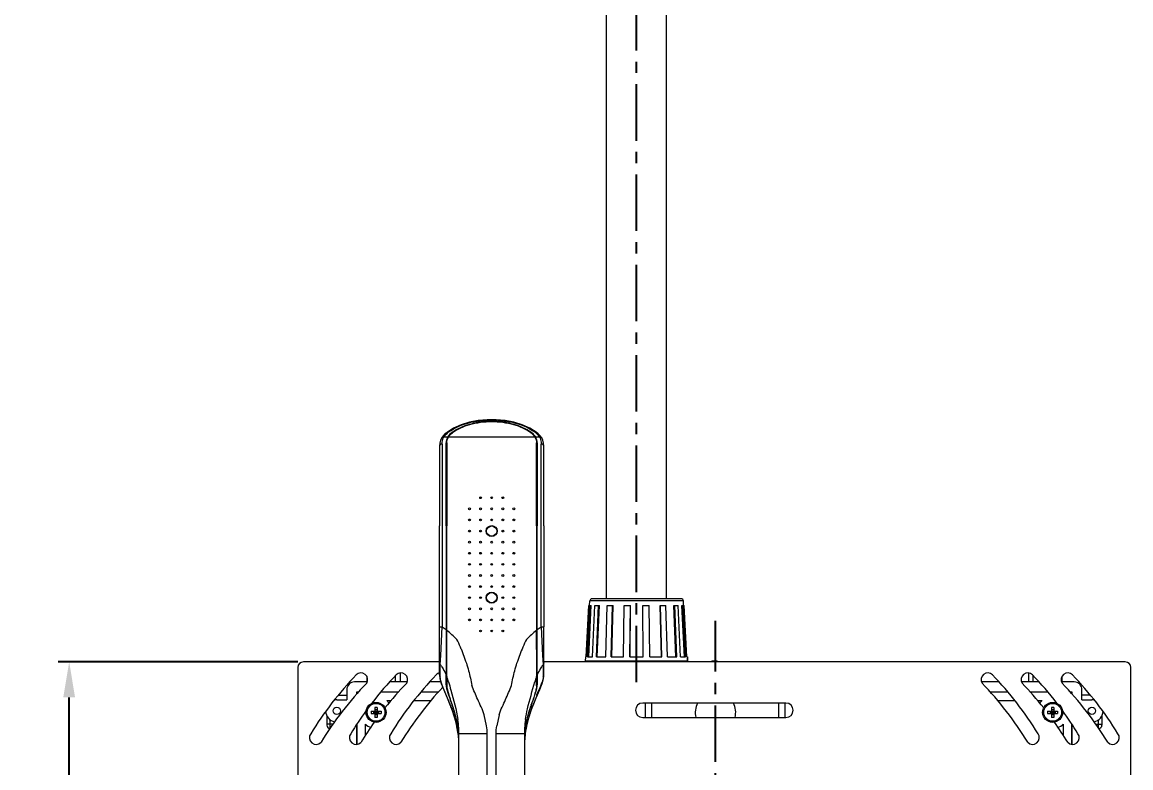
# Model space of a CAD drawing. Header units: millimetres. Extents: x 3895 to 4697, y -1269 to -217.
# Drawn here: x 4092.7 to 4217.5, y -831.5 to -747.6 of the extents above; entities that cross this region are included whole.
import ezdxf

# ---------------------------------------------------------------- set-up
doc = ezdxf.new("R2010")
doc.units = ezdxf.units.MM
doc.header["$LTSCALE"] = 0.1
doc.linetypes.add('CENTERX2', pattern=[101.6, 63.5, -12.7, 12.7, -12.7])
doc.layers.get('0').update_dxf_attribs({"lineweight": 15})
doc.layers.add('CENTER', color=1, linetype='CENTERX2')
doc.layers.add('DIM', color=3, linetype='Continuous', lineweight=13)
doc.styles.get("Standard").update_dxf_attribs({"font": 'arial.ttf'})
doc.dimstyles.new('ISO-25', dxfattribs={"dimtxt": 2.5, "dimasz": 2.5, "dimexe": 1.25, "dimexo": 0.625, "dimtad": 1, "dimlfac": 5, "dimtxsty": 'Standard', "dimcen": 2.5, "dimadec": 0, "dimazin": 0, "dimtfac": 1, "dimtmove": 0, "dimatfit": 3, "dimfxl": 1, "dimarcsym": 0})

# ---------------------------------------------------------------- blocks, each defined once
blk = doc.blocks.new('*D105')
at = {"layer": 'Defpoints', "color": 0, "transparency": 16777216}
for p in [(4098.01, -819.59), (4124.37, -819.59), (4124.37, -876.84)]:
    blk.add_point(p, dxfattribs=at)
at = {"layer": 'DIM', "color": 0, "lineweight": -2, "transparency": 16777216}
for p, q in [((4123.75, -819.59), (4096.76, -819.59)), ((4098.01, -872.84), (4098.01, -823.59)), ((4123.75, -876.84), (4096.76, -876.84))]:
    blk.add_line(p, q, dxfattribs=at)
at = {"layer": 'DIM', "color": 0, "transparency": 16777216}
for points in [[(4097.34, -823.59), (4098.67, -823.59), (4098.01, -819.59)], [(4097.34, -872.84), (4098.67, -872.84), (4098.01, -876.84)]]:
    blk.add_solid(points, dxfattribs=at)
at = {"layer": 'DIM', "color": 0, "transparency": 16777216, "insert": (4095.34, -848.22), "char_height": 4, "attachment_point": 5, "rotation": 90}
blk.add_mtext('229', dxfattribs=at)

msp = doc.modelspace()

# ---------------------------------------------------------------- linework, layer by layer
at = {"color": 7, "linetype": 'Continuous'}
for p, q in [((4158.4955, -812.482), (4158.4955, -564.0331)), ((4165.2507, -812.482), (4165.2507, -564.0331)), ((4141.2768, -793.2797), (4140.5704, -793.7152)), ((4140.0956, -794.1538), (4139.9339, -794.3781)), ((4140.1891, -794.2766), (4140.613, -794.2766)), ((4140.5703, -793.7151), (4140.5711, -793.7145)), ((4140.6928, -794.2767), (4150.4273, -794.2767)), ((4141.0975, -793.7746), (4141.0975, -793.8492)), ((4150.0229, -793.8492), (4150.0229, -793.7747)), ((4150.5071, -794.2766), (4150.931, -794.2766)), ((4150.5501, -793.7152), (4150.5493, -793.7146)), ((4151.1863, -794.3782), (4151.0285, -794.1584)), ((4139.6849, -795.3177), (4139.6844, -804.2766)), ((4139.9849, -795.0792), (4139.9843, -804.2766)), ((4140.4343, -804.2766), (4140.4349, -794.9431)), ((4140.5099, -794.9431), (4140.5093, -804.2766)), ((4150.6093, -804.2766), (4150.6099, -794.9431)), ((4150.6849, -794.9431), (4150.6843, -804.2766)), ((4151.1343, -804.2766), (4151.1349, -795.0792)), ((4151.4344, -804.2766), (4151.4349, -795.3177)), ((4151.4349, -804.2766), (4151.4349, -795.3174)), ((4139.6844, -815.6617), (4139.6844, -804.2766)), ((4139.9843, -804.2766), (4139.9843, -815.6617)), ((4140.4343, -804.2766), (4140.4343, -815.9943)), ((4140.5093, -816.053), (4140.5093, -804.2766)), ((4150.6093, -804.2766), (4150.6093, -816.053)), ((4150.6843, -815.9943), (4150.6843, -804.2766)), ((4151.1343, -815.6617), (4151.1343, -804.2766)), ((4151.4344, -804.2766), (4151.4344, -815.6617)), ((4156.2099, -819.032), (4156.5053, -813.232)), ((4156.3557, -819.032), (4156.6435, -813.232)), ((4156.4766, -819.032), (4156.7644, -813.232)), ((4156.5053, -813.232), (4156.7644, -813.232)), ((4156.5842, -813.232), (4156.6105, -812.7192)), ((4167.1346, -812.7192), (4156.6105, -812.7192)), ((4166.8849, -812.482), (4156.8602, -812.482)), ((4156.9263, -819.032), (4157.1843, -813.232)), ((4157.1843, -813.232), (4157.677, -813.232)), ((4157.3413, -819.032), (4157.5777, -813.232)), ((4157.4406, -819.032), (4157.677, -813.232)), ((4158.3956, -819.032), (4158.577, -813.232)), ((4158.577, -813.232), (4159.2284, -813.232)), ((4159.0168, -819.032), (4159.1658, -813.232)), ((4159.0794, -819.032), (4159.2284, -813.232)), ((4160.3943, -819.032), (4160.4714, -813.232)), ((4160.4714, -813.232), (4161.1823, -813.232)), ((4161.127, -819.032), (4161.1659, -813.232)), ((4161.1434, -819.032), (4161.1823, -813.232)), ((4162.6017, -819.032), (4162.5628, -813.232)), ((4162.5628, -813.232), (4163.2737, -813.232)), ((4162.618, -819.032), (4162.5792, -813.232)), ((4163.3508, -819.032), (4163.2737, -813.232)), ((4164.6657, -819.032), (4164.5167, -813.232)), ((4164.5167, -813.232), (4165.1681, -813.232)), ((4164.7283, -819.032), (4164.5793, -813.232)), ((4165.3495, -819.032), (4165.1681, -813.232)), ((4166.3045, -819.032), (4166.0681, -813.232)), ((4166.0681, -813.232), (4166.5608, -813.232)), ((4166.4038, -819.032), (4166.1674, -813.232)), ((4166.8188, -819.032), (4166.5608, -813.232)), ((4167.2685, -819.032), (4166.9807, -813.232)), ((4166.9807, -813.232), (4167.2398, -813.232)), ((4167.3894, -819.032), (4167.1016, -813.232)), ((4167.1609, -813.232), (4167.1346, -812.7192)), ((4167.5352, -819.032), (4167.2398, -813.232)), ((4139.6846, -819.7017), (4139.6844, -815.6617)), ((4139.6844, -815.6617), (4139.9843, -815.6617)), ((4139.8292, -818.8579), (4139.9843, -815.6617)), ((4140.4343, -815.9943), (4140.4344, -818.2581)), ((4140.5094, -818.1839), (4140.5093, -816.053)), ((4150.6094, -818.1841), (4150.6093, -816.053)), ((4150.6844, -818.2584), (4150.6843, -815.9943)), ((4151.1343, -815.6617), (4151.4344, -815.6617)), ((4151.1343, -815.6617), (4151.2898, -818.8582)), ((4151.4349, -821.0485), (4151.4344, -815.6617)), ((4151.4349, -819.7017), (4151.4349, -815.6617)), ((4140.4344, -818.2581), (4140.4347, -821.0539)), ((4140.5097, -821.2378), (4140.5094, -818.1839)), ((4150.6094, -818.1841), (4150.6097, -821.2378)), ((4150.6847, -821.0539), (4150.6844, -818.2584)), ((4139.6846, -819.5945), (4124.3725, -819.5945)), ((4139.6849, -821.0473), (4139.6846, -819.7018)), ((4139.7711, -819.8843), (4139.8292, -818.8579)), ((4142.3983, -818.8276), (4142.3895, -818.803)), ((4148.729, -818.8034), (4148.7185, -818.8326)), ((4151.2898, -818.8582), (4151.3481, -819.8843)), ((4216.8725, -819.5945), (4151.4346, -819.5945)), ((4156.136, -819.5192), (4156.1611, -819.032)), ((4167.609, -819.5192), (4156.136, -819.5192)), ((4156.1611, -819.032), (4156.2099, -819.032)), ((4156.3557, -819.032), (4156.9263, -819.032)), ((4157.3413, -819.032), (4158.3956, -819.032)), ((4159.0168, -819.032), (4160.3943, -819.032)), ((4161.127, -819.032), (4162.618, -819.032)), ((4163.3508, -819.032), (4164.7283, -819.032)), ((4165.3495, -819.032), (4166.4038, -819.032)), ((4166.8188, -819.032), (4167.3894, -819.032)), ((4167.5352, -819.032), (4167.584, -819.032)), ((4167.609, -819.5192), (4167.584, -819.032)), ((4167.584, -819.032), (4167.609, -819.5192)), ((4123.7475, -820.2195), (4123.7475, -876.2195)), ((4135.2476, -820.8422), (4135.2476, -821.844)), ((4139.7715, -821.2272), (4139.7712, -819.8843)), ((4140.4349, -822.171), (4140.4347, -821.0539)), ((4150.6847, -821.0539), (4150.6849, -822.171)), ((4151.3481, -819.8843), (4151.3484, -821.2272)), ((4151.3921, -821.4401), (4151.4349, -821.0486)), ((4151.4219, -821.2264), (4151.4349, -821.0486)), ((4205.9975, -820.8422), (4205.9975, -821.844)), ((4217.4975, -876.2195), (4217.4975, -820.2195)), ((4131.5399, -821.844), (4130.1225, -821.844)), ((4131.4976, -821.2139), (4131.4976, -821.844)), ((4136.0399, -821.844), (4134.0974, -821.844)), ((4134.7476, -821.844), (4134.7476, -821.1162)), ((4139.8408, -821.844), (4138.5974, -821.844)), ((4140.4349, -822.171), (4140.4464, -822.3413)), ((4140.5097, -821.2378), (4140.5099, -822.2869)), ((4150.6099, -822.2869), (4150.6097, -821.2378)), ((4150.6733, -822.3431), (4150.6849, -822.1712)), ((4202.6477, -821.844), (4200.7052, -821.844)), ((4207.1477, -821.844), (4205.2052, -821.844)), ((4206.4975, -821.844), (4206.4975, -821.1162)), ((4211.1225, -821.844), (4209.7052, -821.844)), ((4209.7475, -821.2139), (4209.7475, -821.844)), ((4128.2842, -823.344), (4129.2475, -823.344)), ((4129.2475, -822.719), (4129.2475, -823.844)), ((4130.3725, -823.2202), (4130.3725, -822.969)), ((4130.3725, -822.969), (4130.5978, -822.969)), ((4135.0754, -822.994), (4133.07, -822.994)), ((4133.0923, -822.969), (4135.0978, -822.969)), ((4133.6225, -822.969), (4133.6225, -822.994)), ((4139.5754, -822.994), (4137.57, -822.994)), ((4137.5923, -822.969), (4139.5978, -822.969)), ((4140.4721, -823.4425), (4140.5051, -823.4761)), ((4140.5052, -823.4761), (4140.4876, -823.4351)), ((4140.9315, -824.519), (4140.5051, -823.4761)), ((4150.0936, -824.7984), (4150.6483, -823.4419)), ((4150.6153, -823.4761), (4150.1889, -824.5189)), ((4150.6484, -823.4424), (4150.6153, -823.4761)), ((4150.6339, -823.4353), (4150.6162, -823.4766)), ((4150.6717, -823.3472), (4150.6339, -823.4353)), ((4201.6472, -822.969), (4203.6527, -822.969)), ((4203.6751, -822.994), (4201.6697, -822.994)), ((4206.1472, -822.969), (4208.1527, -822.969)), ((4208.1751, -822.994), (4206.1697, -822.994)), ((4207.6225, -822.994), (4207.6225, -822.969)), ((4210.6472, -822.969), (4210.8725, -822.969)), ((4210.8725, -822.969), (4210.8725, -823.2202)), ((4211.9975, -823.844), (4211.9975, -822.719)), ((4212.9609, -823.344), (4211.9975, -823.344)), ((4128.1225, -823.844), (4129.2475, -823.844)), ((4132.4225, -824.7065), (4132.4225, -825.8315)), ((4132.6725, -824.7065), (4132.4225, -824.7065)), ((4132.6725, -824.7065), (4132.6725, -825.269)), ((4133.7475, -823.944), (4134.2234, -823.944)), ((4136.8207, -823.944), (4138.7234, -823.944)), ((4141.0975, -824.393), (4141.0975, -824.461)), ((4150.0229, -824.461), (4150.0229, -824.3929)), ((4178.685, -824.2195), (4162.56, -824.2195)), ((4162.8475, -824.2195), (4162.8475, -825.8445)), ((4163.5975, -825.8445), (4163.5975, -824.2195)), ((4177.8475, -824.2195), (4177.8475, -825.8445)), ((4178.5975, -825.8445), (4178.5975, -824.2195)), ((4202.5217, -823.944), (4204.4244, -823.944)), ((4207.0217, -823.944), (4207.4976, -823.944)), ((4208.5726, -824.7065), (4208.5726, -825.8315)), ((4208.8226, -824.7065), (4208.5726, -824.7065)), ((4208.8226, -824.7065), (4208.8226, -825.269)), ((4211.9975, -823.844), (4213.1225, -823.844)), ((4126.9975, -825.6053), (4126.9975, -826.719)), ((4131.985, -825.144), (4131.985, -825.394)), ((4131.985, -825.144), (4133.11, -825.144)), ((4131.985, -825.394), (4133.11, -825.394)), ((4132.2737, -825.144), (4132.2737, -825.394)), ((4132.6725, -824.9951), (4132.4225, -824.9951)), ((4132.4225, -825.394), (4132.6725, -825.144)), ((4132.4225, -825.144), (4132.6725, -825.394)), ((4132.6779, -825.269), (4132.4225, -825.269)), ((4132.6725, -825.5428), (4132.4225, -825.5428)), ((4132.6725, -825.8315), (4132.4225, -825.8315)), ((4132.5475, -825.144), (4132.5475, -825.394)), ((4132.6719, -825.269), (4132.6718, -825.2737)), ((4132.6725, -825.2737), (4132.6779, -825.269)), ((4132.6725, -825.2737), (4132.6725, -825.8315)), ((4132.8214, -825.144), (4132.8214, -825.394)), ((4133.11, -825.144), (4133.11, -825.394)), ((4144.98, -826.7975), (4144.7305, -825.5527)), ((4146.3896, -825.5501), (4146.1379, -826.7975)), ((4162.56, -825.8445), (4178.685, -825.8445)), ((4208.1351, -825.144), (4208.1351, -825.394)), ((4208.1351, -825.144), (4209.2601, -825.144)), ((4208.1351, -825.394), (4209.2601, -825.394)), ((4208.4237, -825.144), (4208.4237, -825.394)), ((4208.8226, -824.9951), (4208.5726, -824.9951)), ((4208.5726, -825.144), (4208.8226, -825.394)), ((4208.5726, -825.394), (4208.8226, -825.144)), ((4208.8279, -825.269), (4208.5726, -825.269)), ((4208.8226, -825.5428), (4208.5726, -825.5428)), ((4208.8226, -825.8315), (4208.5726, -825.8315)), ((4208.6976, -825.144), (4208.6976, -825.394)), ((4208.8219, -825.269), (4208.8218, -825.2737)), ((4208.8226, -825.2737), (4208.8279, -825.269)), ((4208.8226, -825.2737), (4208.8226, -825.8315)), ((4208.9714, -825.144), (4208.9714, -825.394)), ((4209.2601, -825.144), (4209.2601, -825.394)), ((4214.2475, -825.6063), (4214.2475, -826.719)), ((4126.9975, -826.594), (4126.9975, -826.7159)), ((4127.6996, -826.594), (4126.9975, -826.594)), ((4127.3725, -827.0909), (4127.3725, -826.092)), ((4130.3725, -828.863), (4130.3725, -826.6492)), ((4130.3725, -826.719), (4130.3975, -826.719)), ((4130.3975, -826.6116), (4130.3975, -828.8638)), ((4131.3475, -827.8885), (4131.3475, -826.594)), ((4209.8975, -826.594), (4209.8975, -827.8885)), ((4210.8475, -828.8638), (4210.8475, -826.6116)), ((4210.8475, -826.719), (4210.8725, -826.719)), ((4210.8725, -826.6492), (4210.8725, -828.863)), ((4213.5454, -826.594), (4214.2475, -826.594)), ((4213.8725, -827.0909), (4213.8725, -826.0908)), ((4214.2475, -826.594), (4214.2475, -826.7159)), ((4130.3975, -827.719), (4130.3725, -827.719)), ((4141.786, -827.6951), (4141.8428, -828.5212)), ((4141.8726, -852.9301), (4141.8726, -827.6856)), ((4145.0514, -827.6856), (4141.8726, -827.6856)), ((4145.0514, -851.8699), (4145.0514, -827.6856)), ((4146.0679, -851.8699), (4146.0679, -827.6856)), ((4149.2476, -827.6856), (4146.0679, -827.6856)), ((4149.2476, -827.6856), (4149.2478, -853.4199)), ((4149.2782, -828.5212), (4149.3348, -827.6966)), ((4210.8725, -827.719), (4210.8475, -827.719))]:
    msp.add_line(p, q, dxfattribs=at)
for points in [[(4150.5501, -793.7152), (4149.8502, -793.283), (4148.9853, -792.8985), (4148.0501, -792.6114), (4147.0714, -792.422), (4146.0693, -792.3276), (4145.0594, -792.3273), (4144.057, -792.4209), (4143.078, -792.6096), (4142.1424, -792.8959), (4141.2768, -793.2797)], [(4139.9339, -794.3781), (4139.8099, -794.6237), (4139.7115, -794.9798), (4139.6849, -795.3175)], [(4140.5711, -793.7145), (4140.3407, -793.8999), (4140.0956, -794.1538)], [(4151.0285, -794.1584), (4150.7843, -793.9041), (4150.5494, -793.7145)], [(4151.4349, -795.3176), (4151.4076, -794.9746), (4151.3082, -794.6189), (4151.1863, -794.3782)], [(4139.6849, -821.0474), (4139.7289, -821.4457), (4139.8911, -822.0229), (4140.1596, -822.7181), (4140.4721, -823.4425)], [(4150.6484, -823.4424), (4150.9637, -822.7109), (4151.2313, -822.0164), (4151.3921, -821.4401)], [(4140.472, -823.4424), (4141.0262, -824.7976), (4141.4954, -826.2546), (4141.786, -827.6951)], [(4149.3348, -827.6966), (4149.6239, -826.2591), (4150.0936, -824.7984)]]:
    msp.add_lwpolyline(points, dxfattribs=at)
for centre, radius in [((4144.3094, -801.1119), 0.1), ((4145.5594, -801.1119), 0.1), ((4146.8094, -801.1119), 0.1), ((4143.0594, -802.3619), 0.1), ((4144.3094, -802.3619), 0.1), ((4145.5594, -802.3619), 0.1), ((4146.8094, -802.3619), 0.1), ((4148.0594, -802.3619), 0.1), ((4143.0594, -803.6119), 0.1), ((4144.3094, -803.6119), 0.1), ((4145.5594, -803.6119), 0.1), ((4146.8094, -803.6119), 0.1), ((4148.0594, -803.6119), 0.1), ((4143.0593, -804.8619), 0.1), ((4144.3093, -804.8619), 0.1), ((4145.5593, -804.8619), 0.6125), ((4145.5593, -804.8619), 0.575), ((4146.8093, -804.8619), 0.1), ((4148.0593, -804.8619), 0.1), ((4143.0593, -806.1119), 0.1), ((4144.3093, -806.1119), 0.1), ((4145.5593, -806.1119), 0.1), ((4146.8093, -806.1119), 0.1), ((4148.0593, -806.1119), 0.1), ((4143.0593, -807.3619), 0.1), ((4144.3093, -807.3619), 0.1), ((4145.5593, -807.3619), 0.1), ((4146.8093, -807.3619), 0.1), ((4148.0593, -807.3619), 0.1), ((4143.0593, -808.6119), 0.1), ((4144.3093, -808.6119), 0.1), ((4145.5593, -808.6119), 0.1), ((4146.8093, -808.6119), 0.1), ((4148.0593, -808.6119), 0.1), ((4143.0593, -809.8619), 0.1), ((4144.3093, -809.8619), 0.1), ((4145.5593, -809.8619), 0.1), ((4146.8093, -809.8619), 0.1), ((4148.0593, -809.8619), 0.1), ((4143.0593, -811.1119), 0.1), ((4144.3093, -811.1119), 0.1), ((4145.5593, -811.1119), 0.1), ((4146.8093, -811.1119), 0.1), ((4148.0593, -811.1119), 0.1), ((4143.0593, -812.3619), 0.1), ((4144.3093, -812.3619), 0.1), ((4145.5593, -812.3619), 0.6125), ((4145.5593, -812.3619), 0.575), ((4146.8093, -812.3619), 0.1), ((4148.0593, -812.3619), 0.1), ((4143.0593, -813.6119), 0.1), ((4144.3093, -813.6119), 0.1), ((4145.5593, -813.6119), 0.1), ((4146.8093, -813.6119), 0.1), ((4148.0593, -813.6119), 0.1), ((4143.0593, -814.8619), 0.1), ((4144.3093, -814.8619), 0.1), ((4145.5593, -814.8619), 0.1), ((4146.8093, -814.8619), 0.1), ((4148.0593, -814.8619), 0.1), ((4144.3093, -816.1119), 0.1), ((4145.5593, -816.1119), 0.1), ((4146.8093, -816.1119), 0.1), ((4128.1225, -825.094), 0.4125), ((4132.5475, -825.269), 1.125), ((4132.5475, -825.269), 1), ((4208.6976, -825.269), 1.125), ((4208.6976, -825.269), 1), ((4213.1225, -825.094), 0.4125)]:
    msp.add_circle(centre, radius, dxfattribs=at)
for centre, radius, start, end in [((4142.2751, -795.8123), 2.6086, 125.864412, 129.147285), ((4143.7819, -797.4847), 4.5794, 125.477445, 125.88788), ((4147.3386, -797.4834), 4.5782, 54.104233, 54.514853), ((4148.8459, -795.8107), 2.6069, 50.840921, 54.12721), ((4149.2896, -795.0309), 1.4323, 31.78084, 33.60693), ((4156.8602, -812.732), 0.25, 90, 177.059309), ((4166.8849, -812.732), 0.25, 2.940691, 90), ((4132.9204, -825.6875), 12.2644, 52.217962, 54.832558), ((4132.8476, -825.7739), 12.3774, 44.73181, 51.755971), ((4158.2711, -825.774), 12.3774, 128.244035, 135.269417), ((4158.1983, -825.6875), 12.2644, 125.167456, 127.782049), ((4124.3725, -820.2195), 0.625, 90, 180), ((4156.3857, -819.532), 0.25, 177.059309, 194.49811), ((4167.3594, -819.532), 0.25, 345.50189, 2.940691), ((4170.6225, -820.719), 1.25, 65.505956, 114.494044), ((4216.8725, -820.2195), 0.625, 0, 90), ((4158.6522, -848.2195), 39.2646, 136.180978, 148.439499), ((4130.8406, -821.5854), 0.7577, 329.372919, 133.230584), ((4163.1522, -848.2195), 39.2646, 136.180978, 142.341657), ((4167.6522, -848.2195), 39.2646, 136.180978, 148.439499), ((4135.3406, -821.5854), 0.7577, 329.372919, 133.230584), ((4139.8406, -821.5854), 0.7577, 102.049999, 133.230584), ((4134.6699, -823.5559), 6.2852, 32.743762, 35.744253), ((4156.5802, -823.644), 6.4429, 144.299163, 147.225785), ((4201.4045, -821.5854), 0.7577, 46.769416, 210.627081), ((4173.5929, -848.2195), 39.2646, 31.560501, 43.819022), ((4205.9045, -821.5854), 0.7577, 46.769416, 210.627081), ((4178.0929, -848.2195), 39.2646, 37.658356, 43.819022), ((4210.4045, -821.5854), 0.7577, 46.769416, 210.627081), ((4182.5929, -848.2195), 39.2646, 31.560501, 43.819022), ((4158.6522, -848.2195), 37.7705, 135.977829, 148.778912), ((4130.1225, -822.719), 0.875, 90, 180), ((4163.1522, -848.2195), 37.7705, 135.977829, 141.626904), ((4135.1076, -823.3381), 5.796, 15.082459, 21.245637), ((4156.0159, -823.3384), 5.8, 158.765872, 164.924369), ((4173.5929, -848.2195), 37.7705, 31.221088, 44.022171), ((4178.0929, -848.2195), 37.7705, 38.373078, 44.022171), ((4182.5929, -848.2195), 37.7705, 31.221088, 44.022171), ((4211.1225, -822.719), 0.875, 0, 90), ((4167.6522, -848.2195), 37.7705, 136.966145, 148.778912), ((4128.1225, -825.094), 1.25, 90, 102.049632), ((4132.5475, -825.269), 1.7876, 35.671837, 47.834111), ((4120.5224, -832.3674), 21.8662, 20.715987, 21.034554), ((4119.9648, -831.6851), 22.3333, 18.579096, 18.872646), ((4171.1499, -831.681), 22.3267, 161.132626, 161.426378), ((4170.4823, -832.3229), 21.7423, 158.965513, 159.28585), ((4162.56, -825.032), 0.8125, 90, 270), ((4170.7475, -825.269), 2.275, 152.34328, 194.772678), ((4170.7475, -825.269), 2.275, 345.225785, 27.660285), ((4178.685, -825.032), 0.8125, 270, 90), ((4208.6976, -825.269), 1.7876, 132.165599, 144.328546), ((4213.1225, -825.094), 1.25, 77.949246, 90), ((4128.1225, -825.094), 1.25, 182.935894, 259.000359), ((4163.1522, -848.2195), 39.2646, 143.888279, 148.439499), ((4132.5466, -825.2688), 0.1253, 337.555296, 357.756465), ((4132.6821, -824.9941), 0.3231, 266.500579, 268.297713), ((4208.6966, -825.2688), 0.1253, 337.555296, 357.756465), ((4208.8322, -824.9941), 0.3231, 266.500579, 268.297713), ((4178.0929, -848.2195), 39.2646, 31.560501, 36.111688), ((4213.1225, -825.094), 1.25, 281.011703, 357.015697), ((4127.3725, -826.719), 0.375, 179.999364, 269.998112), ((4163.1522, -848.2195), 37.7705, 144.654474, 148.778912), ((4132.5475, -825.269), 1.7876, 227.834111, 250.972829), ((4130.5943, -827.7113), 11.2793, 3.464196, 8.390916), ((4130.7996, -827.6872), 11.0729, 0.008724, 3.404337), ((4160.3185, -827.6867), 11.0709, 176.597634, 179.993896), ((4160.5335, -827.7095), 11.2872, 171.610713, 176.54707), ((4178.0929, -848.2195), 37.7705, 31.221088, 35.345522), ((4208.6976, -825.269), 1.7876, 289.026761, 312.165599), ((4213.8725, -826.719), 0.375, 270.001888, 0.000636), ((4125.8087, -828.1132), 0.7577, 144.049737, 315.803721), ((4130.3087, -828.1132), 0.7577, 144.049737, 315.803721), ((4134.8087, -828.1132), 0.7577, 144.049737, 315.803721), ((4131.8876, -829.0115), 9.9864, 3.149432, 7.596679), ((4132.4764, -828.5352), 9.3965, 0.443064, 5.181878), ((4132.5235, -828.4725), 9.3493, 0.062286, 4.823948), ((4132.3293, -828.9815), 9.5437, 2.773551, 3.115234), ((4158.5853, -828.4727), 9.3376, 175.168749, 179.936197), ((4158.6251, -828.5357), 9.3775, 174.804638, 179.552867), ((4158.7778, -828.9835), 9.5301, 176.868273, 177.21052), ((4159.2649, -829.0166), 10.0184, 172.398861, 176.831617), ((4206.4364, -828.1132), 0.7577, 224.196279, 35.950263), ((4210.9364, -828.1132), 0.7577, 224.196279, 35.950263), ((4215.4364, -828.1132), 0.7577, 224.196279, 35.950263)]:
    msp.add_arc(centre, radius, start, end, dxfattribs=at)
msp.add_ellipse((4143.4349, -794.8691), major_axis=(3, 0.0003), ratio=0.58206521, start_param=2.46402966, end_param=2.79523702, dxfattribs=at)
for points, knots in [([(4140.7467, -793.6982), (4141.3846, -793.2367), (4142.974, -792.5631), (4145.5604, -792.2459), (4148.1467, -792.5631), (4149.736, -793.2366), (4150.3737, -793.6982)], [0, 0, 0, 0, 0.23370246, 0.5000264, 0.76633554, 1, 1, 1, 1]), ([(4149.9962, -793.7555), (4149.4215, -793.3458), (4147.9619, -792.7239), (4145.5604, -792.425), (4143.1587, -792.7239), (4141.699, -793.3458), (4141.1242, -793.7555)], [0, 0, 0, 0, 0.2275236, 0.49997421, 0.77243998, 1, 1, 1, 1]), ([(4149.9644, -793.802), (4149.397, -793.3914), (4147.948, -792.7677), (4145.5604, -792.4684), (4143.1726, -792.7678), (4141.7234, -793.3914), (4141.1559, -793.802)], [0, 0, 0, 0, 0.22718169, 0.49997332, 0.77278117, 1, 1, 1, 1]), ([(4139.9849, -795.0792), (4139.9849, -795.0067), (4139.9981, -794.7293), (4140.0831, -794.4525), (4140.1891, -794.2766)], [0, 0, 0, 0, 0.26101088, 1, 1, 1, 1]), ([(4140.1891, -794.2766), (4140.216, -794.233), (4140.3405, -794.0522), (4140.4981, -793.8954), (4140.6283, -793.7893)], [0, 0, 0, 0, 0.23365484, 1, 1, 1, 1]), ([(4140.6928, -794.2767), (4140.7204, -794.2336), (4140.8502, -794.0532), (4141.0177, -793.902), (4141.1559, -793.802)], [0, 0, 0, 0, 0.23069431, 1, 1, 1, 1]), ([(4149.9644, -793.802), (4150.0132, -793.8373), (4150.1875, -793.974), (4150.3405, -794.1405), (4150.4273, -794.2767)], [0, 0, 0, 0, 0.27159802, 1, 1, 1, 1]), ([(4150.4824, -794.2382), (4150.4545, -794.1961), (4150.3242, -794.0206), (4150.1587, -793.873), (4150.0228, -793.7746)], [0, 0, 0, 0, 0.23131385, 1, 1, 1, 1]), ([(4150.4921, -793.7894), (4150.5376, -793.8265), (4150.7025, -793.9708), (4150.8467, -794.1402), (4150.931, -794.2766)], [0, 0, 0, 0, 0.26818662, 1, 1, 1, 1]), ([(4150.931, -794.2766), (4151.037, -794.4525), (4151.1219, -794.7293), (4151.1349, -795.0067), (4151.1349, -795.0792)], [0, 0, 0, 0, 0.73897079, 1, 1, 1, 1]), ([(4139.9849, -795.0792), (4139.9105, -795.0792), (4139.7659, -795.117), (4139.685, -795.2542), (4139.6849, -795.3175)], [0, 0, 0, 0, 0.53999745, 1, 1, 1, 1]), ([(4151.4349, -795.3176), (4151.4349, -795.2543), (4151.3541, -795.117), (4151.2094, -795.0792), (4151.1349, -795.0792)], [0, 0, 0, 0, 0.45974064, 1, 1, 1, 1]), ([(4142.3895, -818.803), (4142.3301, -818.6575), (4142.2339, -818.357), (4141.9932, -817.7723), (4141.7882, -817.3434), (4141.6406, -817.0629)], [0, 0, 0, 0, 0.24867022, 0.49855034, 1, 1, 1, 1]), ([(4149.4779, -817.0631), (4149.3311, -817.344), (4149.0467, -817.9103), (4148.8476, -818.5115), (4148.729, -818.8034)], [0, 0, 0, 0, 0.50149095, 1, 1, 1, 1]), ([(4139.6845, -818.704), (4139.6845, -818.7544), (4139.7433, -818.8217), (4139.8084, -818.8503), (4139.8292, -818.8579)], [0, 0, 0, 0, 0.69432503, 1, 1, 1, 1]), ([(4142.3983, -818.8276), (4142.487, -819.1279), (4142.7231, -819.7001), (4143.0404, -820.8364), (4143.2317, -821.6816), (4143.3272, -822.235)], [0, 0, 0, 0, 0.26564712, 0.52364627, 1, 1, 1, 1]), ([(4147.7918, -822.2349), (4147.8877, -821.6824), (4148.0763, -820.8378), (4148.3986, -819.7049), (4148.6232, -819.1303), (4148.7185, -818.8326)], [0, 0, 0, 0, 0.47642173, 0.73440599, 1, 1, 1, 1]), ([(4151.4345, -818.7043), (4151.4345, -818.7547), (4151.3757, -818.822), (4151.3106, -818.8506), (4151.2898, -818.8582)], [0, 0, 0, 0, 0.69434451, 1, 1, 1, 1]), ([(4139.9564, -820.1564), (4140.0038, -820.2301), (4140.1815, -820.5191), (4140.3353, -820.8229), (4140.4339, -821.0543)], [0, 0, 0, 0, 0.25844407, 1, 1, 1, 1]), ([(4151.1628, -820.1562), (4151.1154, -820.2299), (4150.9378, -820.5189), (4150.7838, -820.8225), (4150.6847, -821.0537)], [0, 0, 0, 0, 0.25826442, 1, 1, 1, 1]), ([(4140.4876, -823.4351), (4140.315, -823.0323), (4140.0144, -822.3243), (4139.7717, -821.5653), (4139.7716, -821.2274)], [0, 0, 0, 0, 0.56454996, 1, 1, 1, 1]), ([(4140.5099, -822.2869), (4140.51, -822.4397), (4140.5751, -822.7816), (4140.7981, -823.5397), (4141.0158, -824.1413), (4141.1559, -824.5662)], [0, 0, 0, 0, 0.19302776, 0.43483592, 1, 1, 1, 1]), ([(4140.7039, -821.83), (4140.7884, -822.1436), (4141.1875, -823.5415), (4141.5877, -824.9476), (4141.7529, -826.0653)], [0, 0, 0, 0, 0.2232754, 1, 1, 1, 1]), ([(4144.7305, -825.5527), (4144.6443, -825.2442), (4144.3764, -824.6699), (4143.8893, -823.5746), (4143.5206, -822.7724), (4143.3272, -822.235)], [0, 0, 0, 0, 0.2667126, 0.52436246, 1, 1, 1, 1]), ([(4146.3896, -825.5501), (4146.4751, -825.2472), (4146.7404, -824.6768), (4147.2245, -823.5811), (4147.5957, -822.7752), (4147.7918, -822.2349)], [0, 0, 0, 0, 0.26234025, 0.52103432, 1, 1, 1, 1]), ([(4149.3676, -826.0628), (4149.426, -825.6683), (4149.7029, -824.2385), (4150.1414, -822.8493), (4150.4157, -821.8299)], [0, 0, 0, 0, 0.27416808, 1, 1, 1, 1]), ([(4150.6099, -822.2872), (4150.6099, -822.4399), (4150.5449, -822.7818), (4150.322, -823.5399), (4150.1045, -824.1414), (4149.9644, -824.5662)], [0, 0, 0, 0, 0.19304634, 0.43485249, 1, 1, 1, 1]), ([(4150.6073, -823.3223), (4150.7862, -822.9454), (4151.1071, -822.2703), (4151.3774, -821.5573), (4151.4219, -821.2264)], [0, 0, 0, 0, 0.5554441, 1, 1, 1, 1]), ([(4151.1998, -821.9987), (4151.1663, -822.1041), (4151.0078, -822.5604), (4150.8185, -823.0051), (4150.6717, -823.3472)], [0, 0, 0, 0, 0.22903762, 1, 1, 1, 1]), ([(4151.3484, -821.2272), (4151.3497, -821.2839), (4151.3318, -821.5468), (4151.262, -821.8025), (4151.1998, -821.9987)], [0, 0, 0, 0, 0.21595251, 1, 1, 1, 1]), ([(4140.4464, -822.3413), (4140.4867, -822.6704), (4140.7165, -823.381), (4140.9654, -824.0748), (4141.0975, -824.461)], [0, 0, 0, 0, 0.44819198, 1, 1, 1, 1]), ([(4150.0229, -824.461), (4150.1547, -824.0752), (4150.4034, -823.3819), (4150.6329, -822.6719), (4150.6733, -822.3431)], [0, 0, 0, 0, 0.5516924, 1, 1, 1, 1]), ([(4141.7864, -827.6913), (4141.7512, -827.4267), (4141.5722, -826.3848), (4141.2541, -825.3709), (4140.9748, -824.6326)], [0, 0, 0, 0, 0.25269293, 1, 1, 1, 1]), ([(4141.1342, -824.5694), (4141.2168, -824.8153), (4141.5385, -825.8312), (4141.7624, -826.883), (4141.8345, -827.6865)], [0, 0, 0, 0, 0.24333041, 1, 1, 1, 1]), ([(4141.1559, -824.5662), (4141.2371, -824.8124), (4141.5538, -825.8296), (4141.7726, -826.8824), (4141.8397, -827.6862)], [0, 0, 0, 0, 0.24320701, 1, 1, 1, 1]), ([(4149.2809, -827.6863), (4149.3036, -827.4145), (4149.4355, -826.3554), (4149.7159, -825.3199), (4149.9644, -824.5662)], [0, 0, 0, 0, 0.25571709, 1, 1, 1, 1]), ([(4149.2861, -827.6866), (4149.3106, -827.415), (4149.4489, -826.3565), (4149.7333, -825.3219), (4149.9861, -824.5694)], [0, 0, 0, 0, 0.25563369, 1, 1, 1, 1]), ([(4150.1456, -824.6325), (4150.0542, -824.8741), (4149.6989, -825.8681), (4149.4396, -826.9006), (4149.3346, -827.6914)], [0, 0, 0, 0, 0.24461025, 1, 1, 1, 1])]:
    msp.add_open_spline(points, degree=3, knots=knots, dxfattribs=at)
for points in [[(4140.1891, -794.2766), (4140.0987, -794.2624), (4139.9821, -794.3002), (4139.9339, -794.3781)], [(4140.613, -794.2766), (4140.493, -794.4703), (4140.4359, -794.7088), (4140.435, -794.9367)], [(4140.5099, -794.9431), (4140.51, -794.7127), (4140.569, -794.4709), (4140.6928, -794.2767)], [(4140.5712, -793.7146), (4140.619, -793.6804), (4140.6914, -793.6789), (4140.7469, -793.6983)], [(4150.5493, -793.7146), (4150.5014, -793.6804), (4150.429, -793.6789), (4150.3735, -793.6983)], [(4150.4273, -794.2767), (4150.551, -794.4708), (4150.6099, -794.7126), (4150.6099, -794.9428)], [(4150.6849, -794.9364), (4150.684, -794.7086), (4150.6271, -794.4702), (4150.5071, -794.2766)], [(4151.1863, -794.3782), (4151.1381, -794.3003), (4151.0215, -794.2624), (4150.931, -794.2766)], [(4140.435, -794.9367), (4140.4349, -794.9388), (4140.4349, -794.9409), (4140.4349, -794.9431)], [(4150.6849, -794.9428), (4150.6849, -794.9407), (4150.6849, -794.9386), (4150.6849, -794.9364)], [(4139.7712, -819.8843), (4139.7206, -819.8399), (4139.6847, -819.7691), (4139.6846, -819.7018)], [(4151.4346, -819.7017), (4151.4346, -819.7691), (4151.3987, -819.8399), (4151.3481, -819.8843)], [(4139.6849, -821.0447), (4139.685, -821.1121), (4139.7209, -821.1828), (4139.7715, -821.2272)], [(4151.3484, -821.2272), (4151.399, -821.1828), (4151.4349, -821.112), (4151.4349, -821.0447)], [(4145.0514, -827.6856), (4145.0514, -827.3886), (4145.0312, -827.0901), (4144.98, -826.7976)], [(4146.0679, -827.6856), (4146.0677, -827.3886), (4146.0869, -827.0899), (4146.1379, -826.7974)]]:
    msp.add_open_spline(points, degree=3, dxfattribs=at)
at = {"layer": 'CENTER'}
for p, q in [((4161.8731, -821.8875), (4161.8731, -522.5794)), ((4170.7475, -881.6319), (4170.7475, -814.986))]:
    msp.add_line(p, q, dxfattribs=at)

# ---------------------------------------------------------------- dimensions: what is measured, and where the dimension line sits
at = {"layer": 'DIM'}
dim = msp.add_linear_dim(base=(4098.0081, -819.5945), p1=(4124.3725, -876.8445), p2=(4124.3725, -819.5945), angle=90, dimstyle='ISO-25', override={"dimtxt": 4, "dimasz": 4, "dimlfac": 4, "dimfxl": 1.25}, dxfattribs=at)
dim.commit()
dim.dimension.update_dxf_attribs({"geometry": '*D105', "text_midpoint": (4098.0081, -848.2195), "dimtype": 160})

doc.saveas('drawing.dxf')
